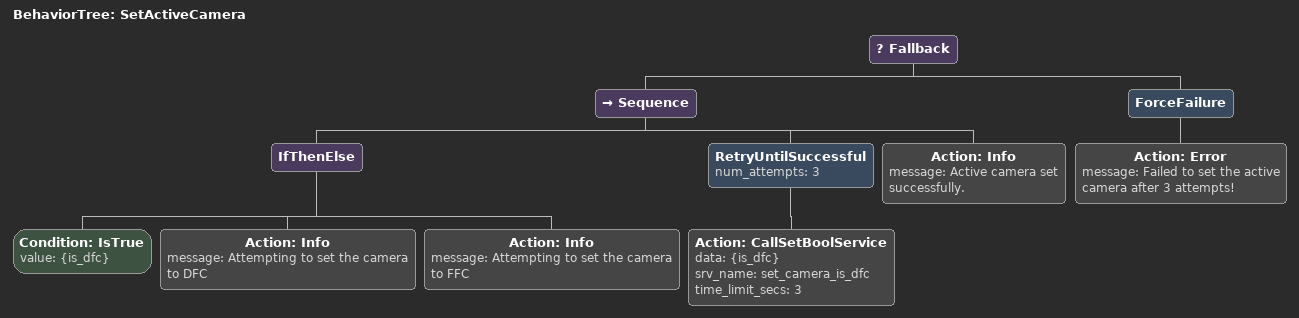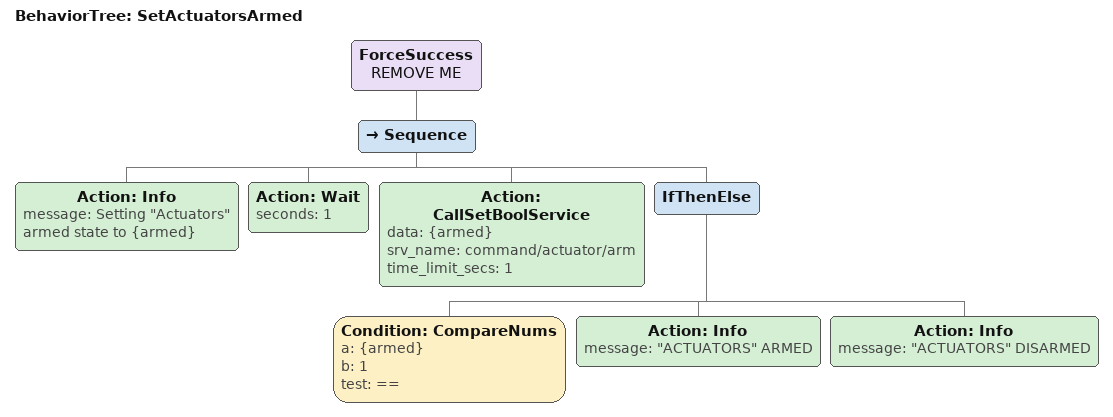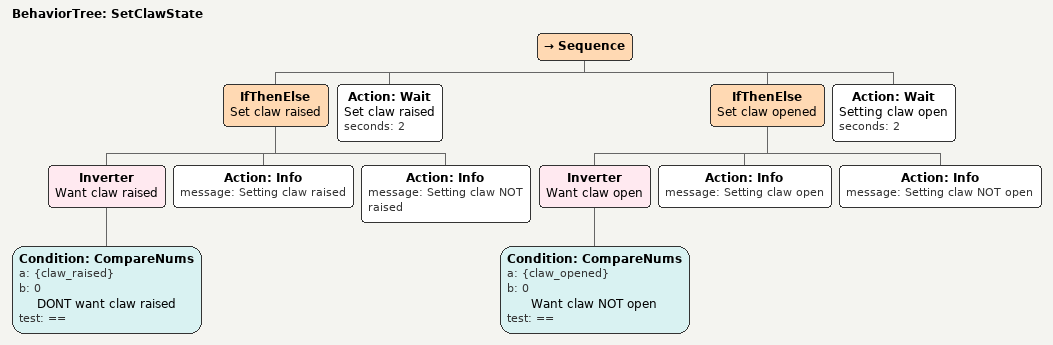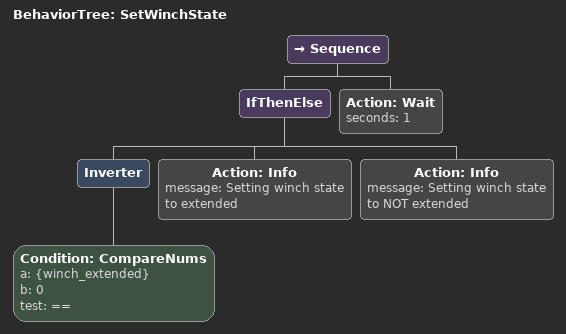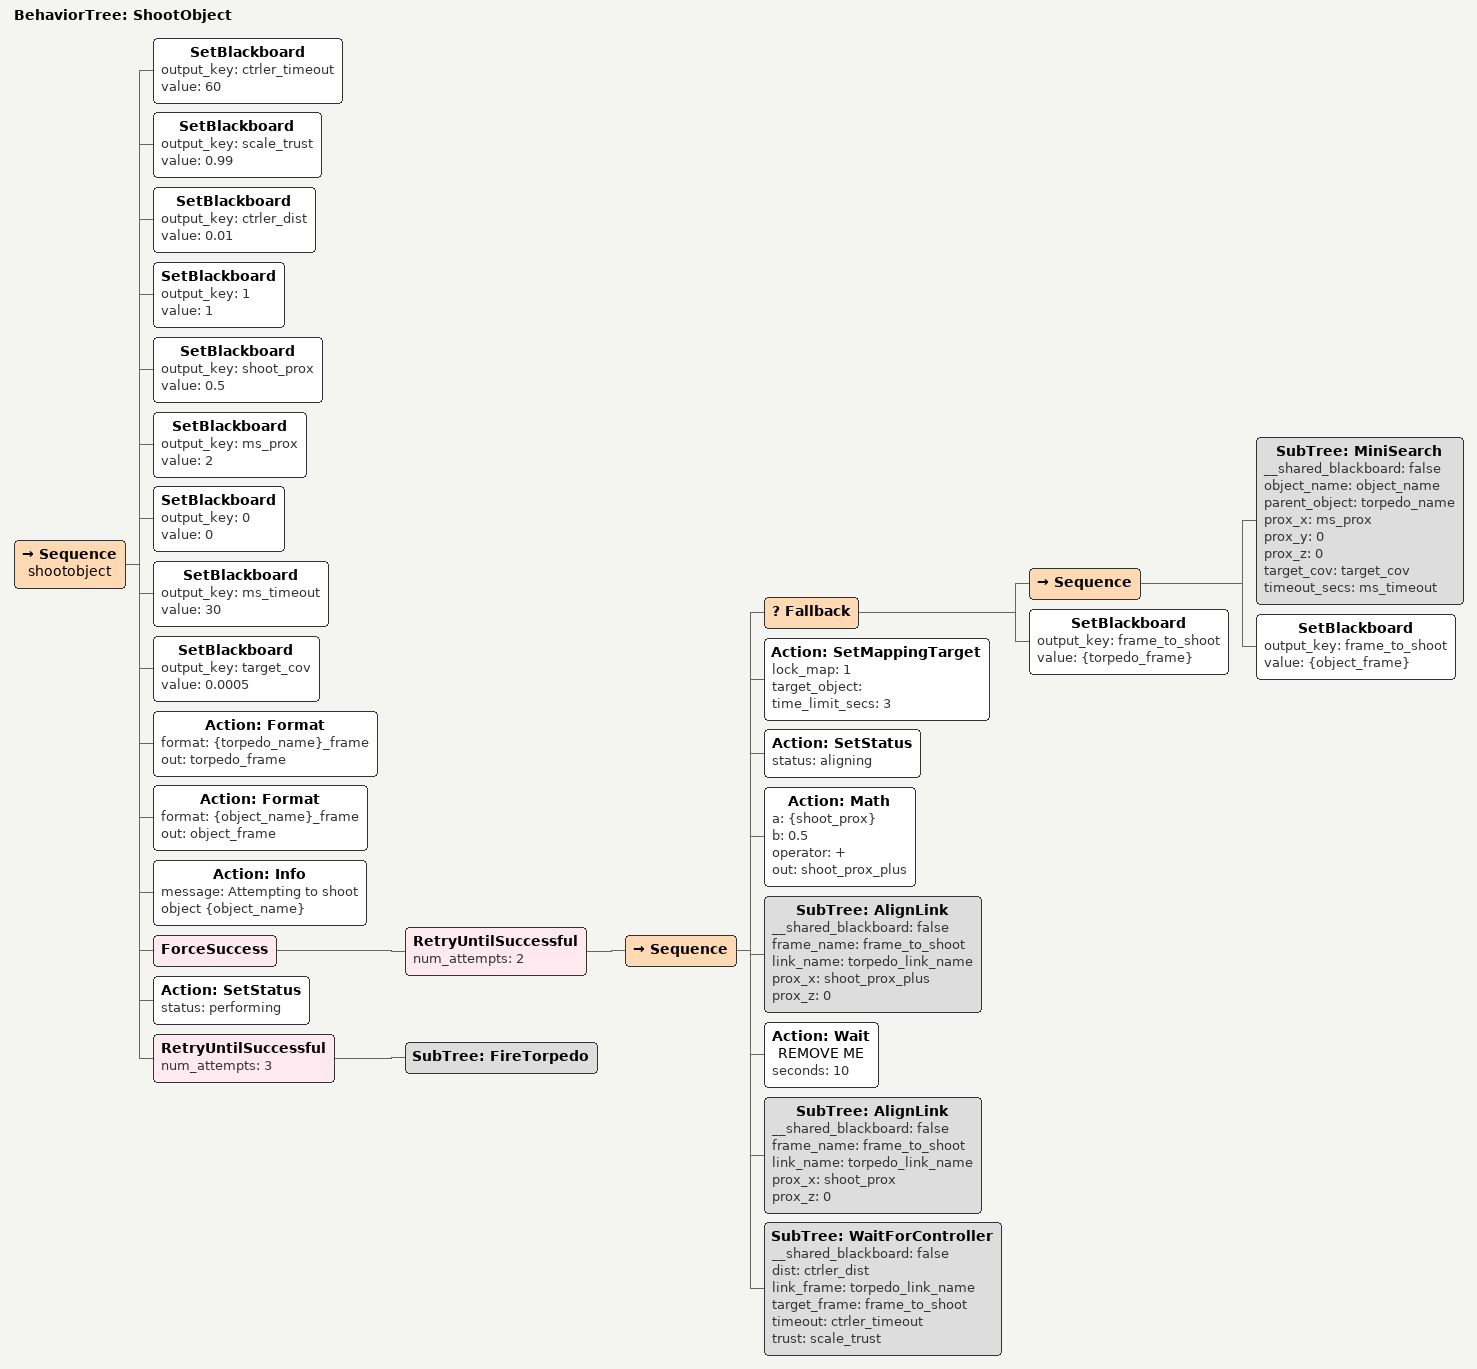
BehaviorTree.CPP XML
<BehaviorTree ID="SetActiveCamera">
    <Fallback>
        <Sequence>
            <IfThenElse>
                <Condition ID="IsTrue" value="{is_dfc}"/>
                <Action ID="Info" message="Attempting to set the camera to DFC"/>
                <Action ID="Info" message="Attempting to set the camera to FFC"/>
            </IfThenElse>
            <RetryUntilSuccessful num_attempts="3">
                <Action ID="CallSetBoolService" data="{is_dfc}" srv_name="set_camera_is_dfc" time_limit_secs="3"/>
            </RetryUntilSuccessful>
            <Action ID="Info" message="Active camera set successfully."/>
        </Sequence>
        <ForceFailure>
            <Action ID="Error" message="Failed to set the active camera after 3 attempts!"/>
        </ForceFailure>
    </Fallback>
</BehaviorTree>

<BehaviorTree ID="SetActuatorsArmed">
    <ForceSuccess name="REMOVE ME">
        <Sequence>
            <Action ID="Info" message="Setting &quot;Actuators&quot; armed state to {armed}"/>
            <Action ID="Wait" seconds="1"/>
            <Action ID="CallSetBoolService" data="{armed}" srv_name="command/actuator/arm" time_limit_secs="1"/>
            <IfThenElse>
                <Condition ID="CompareNums" a="{armed}" b="1" test="=="/>
                <Action ID="Info" message="&quot;ACTUATORS&quot; ARMED"/>
                <Action ID="Info" message="&quot;ACTUATORS&quot; DISARMED"/>
            </IfThenElse>
        </Sequence>
    </ForceSuccess>
</BehaviorTree>

<BehaviorTree ID="SetClawState">
    <Sequence>
        <IfThenElse name="Set claw raised">
            <Inverter name="Want claw raised">
                <Condition ID="CompareNums" a="{claw_raised}" b="0" name="DONT want claw raised" test="=="/>
            </Inverter>
            <Action ID="Info" message="Setting claw raised"/>
            <Action ID="Info" message="Setting claw NOT raised"/>
        </IfThenElse>
        <Action ID="Wait" name="Set claw raised" seconds="2"/>
        <IfThenElse name="Set claw opened">
            <Inverter name="Want claw open">
                <Condition ID="CompareNums" a="{claw_opened}" b="0" name="Want claw NOT open" test="=="/>
            </Inverter>
            <Action ID="Info" message="Setting claw open"/>
            <Action ID="Info" message="Setting claw NOT open"/>
        </IfThenElse>
        <Action ID="Wait" name="Setting claw open" seconds="2"/>
    </Sequence>
</BehaviorTree>

<BehaviorTree ID="SetWinchState">
    <Sequence>
        <IfThenElse>
            <Inverter>
                <Condition ID="CompareNums" a="{winch_extended}" b="0" test="=="/>
            </Inverter>
            <Action ID="Info" message="Setting winch state to extended"/>
            <Action ID="Info" message="Setting winch state to NOT extended"/>
        </IfThenElse>
        <Action ID="Wait" seconds="1"/>
    </Sequence>
</BehaviorTree>

<BehaviorTree ID="ShootObject">
    <Sequence name="shootobject">
        <SetBlackboard output_key="ctrler_timeout" value="60"/>
        <SetBlackboard output_key="scale_trust" value="0.99"/>
        <SetBlackboard output_key="ctrler_dist" value="0.01"/>
        <SetBlackboard output_key="1" value="1"/>
        <SetBlackboard output_key="shoot_prox" value="0.5"/>
        <SetBlackboard output_key="ms_prox" value="2"/>
        <SetBlackboard output_key="0" value="0"/>
        <SetBlackboard output_key="ms_timeout" value="30"/>
        <SetBlackboard output_key="target_cov" value="0.0005"/>
        <Action ID="Format" format="{torpedo_name}_frame" out="torpedo_frame"/>
        <Action ID="Format" format="{object_name}_frame" out="object_frame"/>
        <Action ID="Info" message="Attempting to shoot object {object_name}"/>
        <ForceSuccess>
            <RetryUntilSuccessful num_attempts="2">
                <Sequence>
                    <Fallback>
                        <Sequence>
                            <SubTree ID="MiniSearch" __shared_blackboard="false" object_name="object_name" parent_object="torpedo_name" prox_x="ms_prox" prox_y="0" prox_z="0" target_cov="target_cov" timeout_secs="ms_timeout"/>
                            <SetBlackboard output_key="frame_to_shoot" value="{object_frame}"/>
                        </Sequence>
                        <SetBlackboard output_key="frame_to_shoot" value="{torpedo_frame}"/>
                    </Fallback>
                    <Action ID="SetMappingTarget" lock_map="1" target_object="" time_limit_secs="3"/>
                    <Action ID="SetStatus" status="aligning"/>
                    <Action ID="Math" a="{shoot_prox}" b="0.5" operator="+" out="shoot_prox_plus"/>
                    <SubTree ID="AlignLink" __shared_blackboard="false" frame_name="frame_to_shoot" link_name="torpedo_link_name" prox_x="shoot_prox_plus" prox_z="0"/>
                    <Action ID="Wait" name="REMOVE ME" seconds="10"/>
                    <SubTree ID="AlignLink" __shared_blackboard="false" frame_name="frame_to_shoot" link_name="torpedo_link_name" prox_x="shoot_prox" prox_z="0"/>
                    <SubTree ID="WaitForController" __shared_blackboard="false" dist="ctrler_dist" link_frame="torpedo_link_name" target_frame="frame_to_shoot" timeout="ctrler_timeout" trust="scale_trust"/>
                </Sequence>
            </RetryUntilSuccessful>
        </ForceSuccess>
        <Action ID="SetStatus" status="performing"/>
        <RetryUntilSuccessful num_attempts="3">
            <SubTree ID="FireTorpedo"/>
        </RetryUntilSuccessful>
    </Sequence>
</BehaviorTree>
